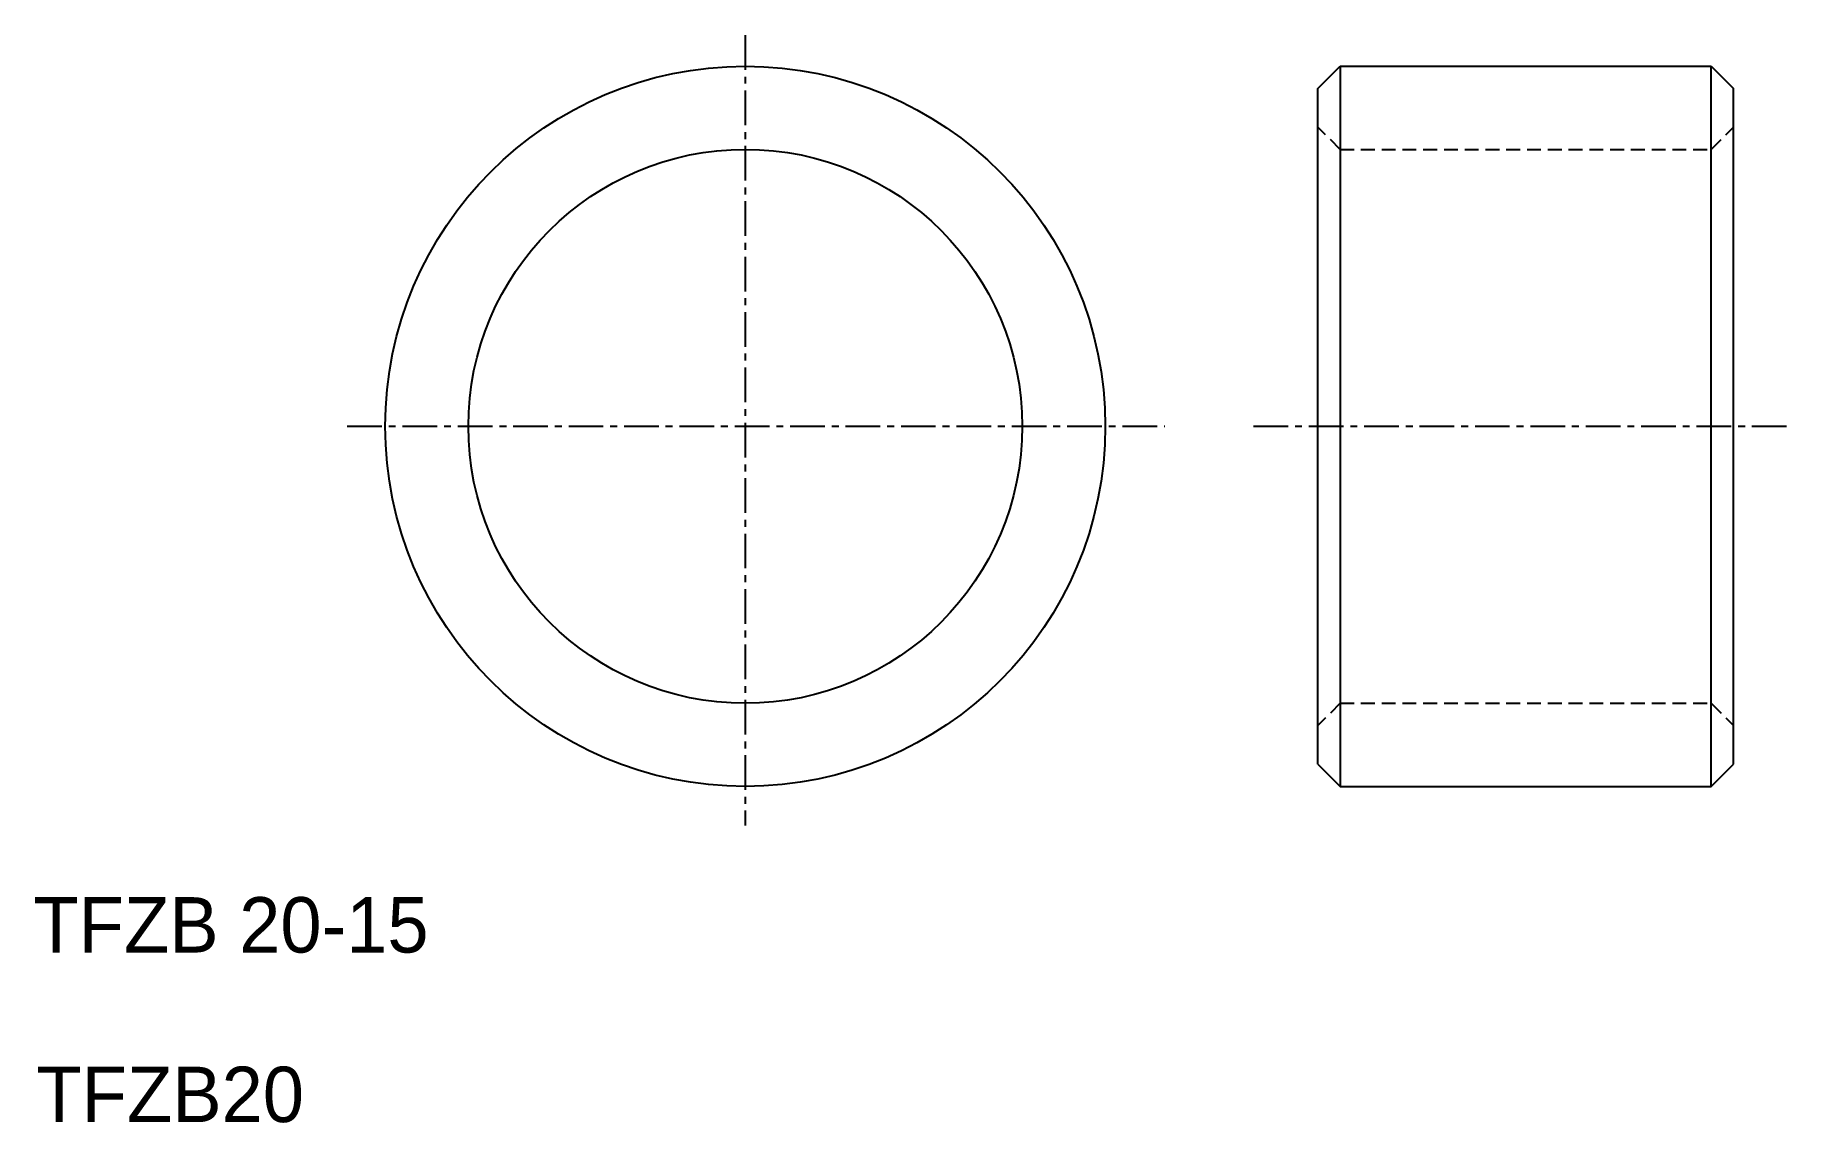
# Model space of a CAD drawing. Extents: x 10 to 73.4, y 10 to 49.2.
import ezdxf

# ---------------------------------------------------------------- set-up
doc = ezdxf.new("R2010")
doc.units = 0
doc.linetypes.add('CENTER', pattern=[2, 1.25, -0.25, 0.25, -0.25])
doc.linetypes.add('DASHED', pattern=[0.75, 0.5, -0.25])
doc.layers.get('0').update_dxf_attribs({"linetype": 'CONTINUOUS'})
doc.layers.add('CENTER', color=1, linetype='CENTER')

msp = doc.modelspace()

# ---------------------------------------------------------------- linework, layer by layer
at = {"color": 7, "linetype": 'CONTINUOUS'}
for p, q in [((56.274515, 47.319693), (57.074515, 48.119693)), ((57.074515, 48.119693), (70.474515, 48.119693)), ((57.074515, 48.119693), (57.074515, 22.119693)), ((70.474515, 48.119693), (71.274515, 47.319693)), ((70.474515, 22.119693), (70.474515, 48.119693)), ((56.274515, 22.919693), (56.274515, 47.319693)), ((71.274515, 22.919693), (71.274515, 47.319693)), ((56.274515, 22.919693), (57.074515, 22.119693)), ((70.474515, 22.119693), (71.274515, 22.919693)), ((57.074515, 22.119693), (70.474515, 22.119693))]:
    msp.add_line(p, q, dxfattribs=at)
at = {"color": 3, "linetype": 'DASHED'}
for p, q in [((57.074515, 45.119674), (56.274515, 45.919674)), ((70.474515, 45.119674), (71.274515, 45.919674)), ((57.074515, 45.119674), (70.474515, 45.119674)), ((57.074515, 25.119713), (56.274515, 24.319713)), ((57.074515, 25.119713), (70.474515, 25.119713)), ((70.474515, 25.119713), (71.274515, 24.319713))]:
    msp.add_line(p, q, dxfattribs=at)
at = {"color": 7, "linetype": 'CONTINUOUS'}
for radius in [13, 10]:
    msp.add_circle((35.593654, 35.119693), radius, dxfattribs=at)
at = {"layer": 'CENTER', "color": 1, "linetype": 'CENTER'}
for p, q in [((35.593654, 49.243477), (35.593654, 20.712435)), ((21.216949, 35.119693), (50.746198, 35.119693)), ((53.944514, 35.119693), (73.385612, 35.119693))]:
    msp.add_line(p, q, dxfattribs=at)

# ---------------------------------------------------------------- texts
at = {"color": 7, "linetype": 'CONTINUOUS'}
for s, p in [('TFZB 20-15', (9.890718, 16.120645)), ('TFZB20', (10, 10))]:
    msp.add_text(s, height=2, dxfattribs=at).set_placement(p)

doc.saveas('drawing.dxf')
